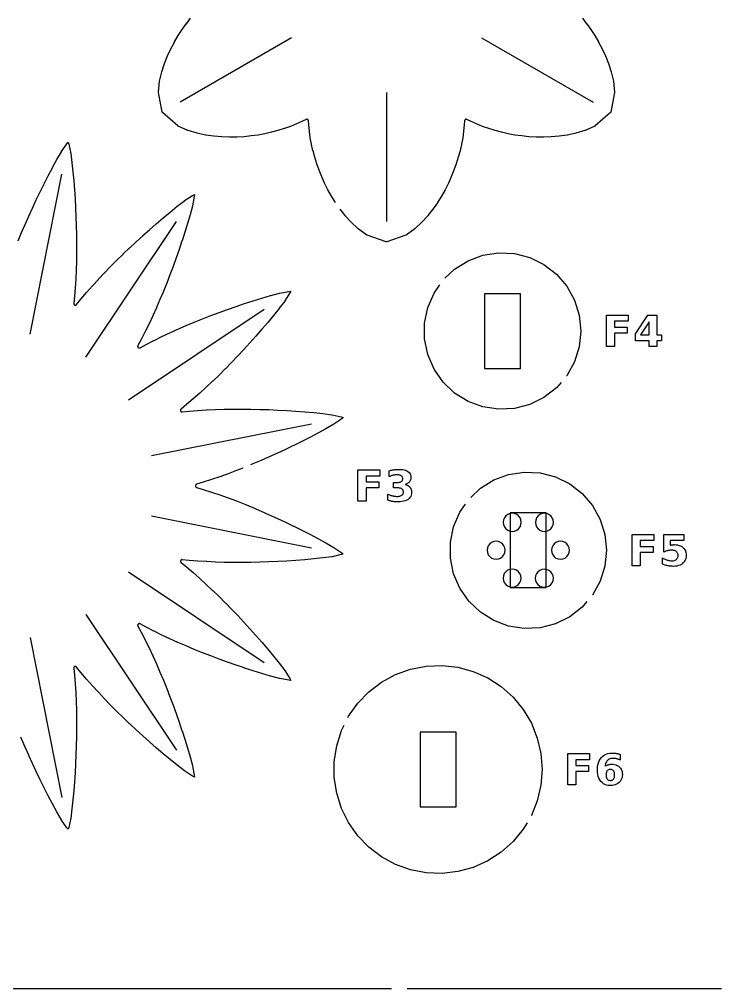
# Model space of a CAD drawing. Header units: millimetres. Extents: x 0 to 300, y 0 to 300.
# Drawn here: x 245.5 to 300, y 150 to 225.2 of the extents above; entities that cross this region are included whole.
import ezdxf

# ---------------------------------------------------------------- set-up
doc = ezdxf.new("R2010")
doc.units = ezdxf.units.MM
for name, color, linetype in [('CUT', 1, 'CONTINUOUS'), ('ENGRAVE', 5, 'CONTINUOUS'), ('SCORE', 7, 'CONTINUOUS')]:
    doc.layers.add(name, color=color, linetype=linetype)

msp = doc.modelspace()

# ---------------------------------------------------------------- linework, layer by layer
at = {"layer": 'CUT', "color": 1}
for points in [[(270.0394, 210.9775), (269.7386, 211.459), (269.7354, 211.4645), (269.4559, 211.9621), (269.453, 211.9674), (269.2016, 212.465), (269.1991, 212.4702), (268.9735, 212.9679), (268.9713, 212.9731), (268.77, 213.4707), (268.768, 213.4759), (268.59, 213.9735), (268.5882, 213.9788), (268.4325, 214.4764), (268.4309, 214.4817), (268.2969, 214.9793), (268.2956, 214.9846), (268.1828, 215.4822), (268.1817, 215.4876), (268.0898, 215.9851), (268.0889, 215.9906), (268.0177, 216.4881), (268.017, 216.4936), (267.9663, 216.9911), (267.9658, 216.9967), (267.9469, 217.3053), (267.9454, 217.3194), (267.9428, 217.3314), (267.9391, 217.3431), (267.9342, 217.3544), (267.9283, 217.3652), (267.9213, 217.3754), (267.9133, 217.3848), (267.9045, 217.3933), (267.8949, 217.401), (267.8845, 217.4077), (267.8736, 217.4133), (267.8621, 217.4178), (267.8503, 217.4212), (267.8381, 217.4234), (267.8259, 217.4243), (267.8136, 217.4241), (267.8013, 217.4227), (267.7893, 217.42), (267.7776, 217.4162), (267.7646, 217.4105), (267.488, 217.2726), (267.4829, 217.2702), (267.0267, 217.0654), (267.0216, 217.0632), (266.5551, 216.8762), (266.5499, 216.8742), (266.0731, 216.705), (266.0679, 216.7033), (265.5806, 216.5521), (265.5753, 216.5506), (265.0774, 216.4179), (265.072, 216.4166), (264.5632, 216.3027), (264.5577, 216.3016), (264.0378, 216.207), (264.0322, 216.2061), (263.5007, 216.1315), (263.495, 216.1309), (262.9513, 216.0774), (262.9455, 216.077), (262.3889, 216.0459), (262.3828, 216.0457), (261.8122, 216.039), (261.8058, 216.0391), (261.2196, 216.0594), (261.2127, 216.0598), (260.6088, 216.1114), (260.601, 216.1123), (259.9756, 216.2017), (259.9665, 216.2033), (259.3134, 216.3416), (259.3021, 216.3445), (258.6089, 216.554), (258.5932, 216.5598), (257.8251, 216.8985), (257.812, 216.9051), (257.8005, 216.9142), (256.6325, 217.9414), (256.6123, 217.9612), (256.6053, 217.9886), (256.2997, 219.5137), (256.2975, 219.5282), (256.2984, 219.5428), (256.3891, 220.3774), (256.3919, 220.3939), (256.5571, 221.099), (256.5602, 221.1102), (256.767, 221.745), (256.7701, 221.7537), (257.0055, 222.34), (257.0086, 222.3471), (257.2659, 222.896), (257.269, 222.9022), (257.5444, 223.42), (257.5475, 223.4256), (257.8387, 223.9164), (257.8419, 223.9215), (258.1471, 224.388), (258.1504, 224.3928), (258.4685, 224.837), (258.4719, 224.8415), (258.8023, 225.2646)], [(289.1977, 225.2646), (289.5281, 224.8415), (289.5315, 224.837), (289.8496, 224.3928), (289.8529, 224.388), (290.1581, 223.9215), (290.1613, 223.9164), (290.4525, 223.4256), (290.4556, 223.42), (290.731, 222.9022), (290.7341, 222.896), (290.9914, 222.3471), (290.9945, 222.34), (291.2299, 221.7537), (291.233, 221.745), (291.4398, 221.1102), (291.4429, 221.099), (291.6081, 220.3939), (291.6109, 220.3774), (291.7016, 219.5428), (291.7025, 219.5282), (291.7003, 219.5137), (291.3947, 217.9886), (291.3877, 217.9612), (291.3675, 217.9414), (290.1995, 216.9142), (290.188, 216.9051), (290.1749, 216.8985), (289.4068, 216.5598), (289.3911, 216.554), (288.6979, 216.3445), (288.6866, 216.3416), (288.0335, 216.2033), (288.0244, 216.2017), (287.399, 216.1123), (287.3912, 216.1114), (286.7873, 216.0598), (286.7804, 216.0594), (286.1942, 216.0391), (286.1878, 216.039), (285.6172, 216.0457), (285.6111, 216.0459), (285.0545, 216.077), (285.0487, 216.0774), (284.505, 216.1309), (284.4993, 216.1315), (283.9678, 216.2061), (283.9622, 216.207), (283.4423, 216.3016), (283.4368, 216.3027), (282.928, 216.4166), (282.9226, 216.4179), (282.4247, 216.5506), (282.4194, 216.5521), (281.9321, 216.7033), (281.9269, 216.705), (281.4501, 216.8742), (281.4449, 216.8762), (280.9784, 217.0632), (280.9733, 217.0654), (280.5171, 217.2702), (280.512, 217.2726), (280.2354, 217.4105), (280.2224, 217.4162), (280.2107, 217.42), (280.1987, 217.4227), (280.1864, 217.4241), (280.1741, 217.4243), (280.1619, 217.4234), (280.1497, 217.4212), (280.1379, 217.4178), (280.1264, 217.4133), (280.1155, 217.4077), (280.1051, 217.401), (280.0955, 217.3933), (280.0867, 217.3848), (280.0787, 217.3754), (280.0717, 217.3652), (280.0658, 217.3544), (280.0609, 217.3431), (280.0572, 217.3314), (280.0546, 217.3194), (280.0531, 217.3053), (280.0342, 216.9967), (280.0337, 216.9911), (279.983, 216.4936), (279.9823, 216.4881), (279.9111, 215.9906), (279.9102, 215.9851), (279.8183, 215.4876), (279.8172, 215.4822), (279.7044, 214.9846), (279.7031, 214.9793), (279.5691, 214.4817), (279.5675, 214.4764), (279.4118, 213.9788), (279.41, 213.9735), (279.232, 213.4759), (279.23, 213.4707), (279.0287, 212.9731), (279.0265, 212.9679), (278.8009, 212.4702), (278.7984, 212.465), (278.547, 211.9674), (278.5441, 211.9621), (278.2646, 211.4645), (278.2614, 211.459), (277.9507, 210.9616), (277.9468, 210.9558), (277.6002, 210.4586), (277.5955, 210.4523), (277.2054, 209.9553), (277.1995, 209.9483), (276.7531, 209.4518), (276.745, 209.4435), (276.217, 208.9479), (276.2041, 208.9372), (275.5267, 208.4414), (275.5144, 208.4333), (275.5008, 208.4279), (274.0272, 207.93), (274, 207.9225), (273.9728, 207.93), (272.4992, 208.4279), (272.4856, 208.4333), (272.4733, 208.4414), (271.7959, 208.9372), (271.783, 208.9479), (271.255, 209.4435), (271.2469, 209.4518), (270.8005, 209.9483), (270.7946, 209.9553), (270.4109, 210.4441)], [(245.4305, 208.0009), (245.6918, 208.6363), (245.6925, 208.638), (245.9628, 209.2716), (245.9635, 209.2732), (246.2423, 209.9052), (246.243, 209.9066), (246.5299, 210.5371), (246.5305, 210.5384), (246.825, 211.1674), (246.8256, 211.1687), (247.1275, 211.7963), (247.1281, 211.7975), (247.4372, 212.4236), (247.4379, 212.4249), (247.7546, 213.0495), (247.7554, 213.051), (248.0807, 213.6736), (248.0818, 213.6755), (248.4183, 214.2955), (248.42, 214.2986), (248.7742, 214.9128), (248.781, 214.9236), (249.2045, 215.5221), (249.2998, 215.644), (249.3412, 215.4949), (249.5034, 214.7799), (249.5057, 214.7673), (249.5978, 214.0644), (249.5982, 214.0608), (249.6719, 213.3592), (249.6721, 213.3571), (249.7344, 212.6573), (249.7345, 212.6556), (249.7881, 211.9575), (249.7882, 211.956), (249.8342, 211.2593), (249.8343, 211.2578), (249.8731, 210.5626), (249.8731, 210.5611), (249.9045, 209.8673), (249.9046, 209.8658), (249.9284, 209.1736), (249.9284, 209.172), (249.9442, 208.4814), (249.9442, 208.4797), (249.9515, 207.7908), (249.9515, 207.789), (249.9497, 207.102), (249.9497, 207.1), (249.9384, 206.415), (249.9383, 206.4129), (249.9168, 205.73), (249.9167, 205.7278), (249.8843, 205.047), (249.8842, 205.0447), (249.8405, 204.3663), (249.8403, 204.3638), (249.7847, 203.6878), (249.7845, 203.6853), (249.7302, 203.148), (249.7294, 203.1339), (249.73, 203.1216), (249.7318, 203.1095), (249.7347, 203.0976), (249.7389, 203.086), (249.7441, 203.0749), (249.7504, 203.0643), (249.7577, 203.0545), (249.7659, 203.0454), (249.775, 203.0371), (249.7849, 203.0298), (249.7954, 203.0235), (249.8065, 203.0182), (249.8181, 203.0141), (249.83, 203.0111), (249.8422, 203.0093), (249.8544, 203.0087), (249.8667, 203.0093), (249.8788, 203.0111), (249.8908, 203.0141), (249.9023, 203.0183), (249.9134, 203.0236), (249.9239, 203.0299), (249.9338, 203.0372), (249.9429, 203.0455), (249.9523, 203.056), (250.2938, 203.4743), (250.2954, 203.4763), (250.7341, 203.9936), (250.7357, 203.9954), (251.1846, 204.5061), (251.1861, 204.5078), (251.6446, 205.012), (251.6461, 205.0136), (252.1138, 205.5118), (252.1152, 205.5133), (252.5916, 206.0057), (252.5929, 206.0071), (253.0775, 206.4942), (253.0788, 206.4954), (253.571, 206.9774), (253.5722, 206.9786), (254.0717, 207.4558), (254.0729, 207.4568), (254.5792, 207.9295), (254.5803, 207.9305), (255.0931, 208.3989), (255.0942, 208.3999), (255.6132, 208.8642), (255.6142, 208.8651), (256.1394, 209.3252), (256.1405, 209.3262), (256.6722, 209.782), (256.6734, 209.7831), (257.2123, 210.2338), (257.214, 210.2352), (257.7622, 210.6792), (257.7649, 210.6814), (258.3272, 211.1133), (258.3376, 211.1206), (258.9579, 211.5115), (259.0926, 211.5877), (259.0738, 211.4341), (258.95, 210.7114), (258.9473, 210.699), (258.7634, 210.0143), (258.7624, 210.0109), (258.562, 209.3345), (258.5614, 209.3324), (258.3511, 208.6621), (258.3506, 208.6605), (258.133, 207.9949), (258.1325, 207.9935), (257.9084, 207.3322), (257.9079, 207.3309), (257.6776, 206.6737), (257.6771, 206.6723), (257.4406, 206.0193), (257.4401, 206.0179), (257.1972, 205.3693), (257.1966, 205.3678), (256.9469, 204.7237), (256.9463, 204.7221), (256.6894, 204.0829), (256.6887, 204.0812), (256.4242, 203.4472), (256.4234, 203.4454), (256.1508, 202.8168), (256.1499, 202.8149), (255.8686, 202.1922), (255.8677, 202.1902), (255.5773, 201.5737), (255.5763, 201.5716), (255.2763, 200.9615), (255.2752, 200.9593), (254.9652, 200.3561), (254.964, 200.3538), (254.7082, 199.8782), (254.7021, 199.8655), (254.6979, 199.8539), (254.6949, 199.842), (254.6931, 199.8299), (254.6925, 199.8176), (254.6931, 199.8053), (254.6949, 199.7932), (254.6978, 199.7813), (254.702, 199.7697), (254.7072, 199.7586), (254.7135, 199.748), (254.7208, 199.7382), (254.7291, 199.7291), (254.7382, 199.7208), (254.748, 199.7135), (254.7586, 199.7072), (254.7697, 199.702), (254.7813, 199.6978), (254.7932, 199.6949), (254.8053, 199.6931), (254.8176, 199.6925), (254.8299, 199.6931), (254.842, 199.6949), (254.8539, 199.6979), (254.8655, 199.7021), (254.8782, 199.7082), (255.3538, 199.964), (255.3561, 199.9652), (255.9593, 200.2752), (255.9615, 200.2763), (256.5716, 200.5763), (256.5737, 200.5773), (257.1902, 200.8677), (257.1922, 200.8686), (257.8149, 201.1499), (257.8168, 201.1508), (258.4454, 201.4234), (258.4472, 201.4242), (259.0812, 201.6887), (259.0829, 201.6894), (259.7221, 201.9463), (259.7237, 201.9469), (260.3678, 202.1966), (260.3693, 202.1972), (261.0179, 202.4401), (261.0193, 202.4406), (261.6723, 202.6771), (261.6737, 202.6776), (262.3309, 202.9079), (262.3322, 202.9084), (262.9935, 203.1325), (262.9949, 203.133), (263.6605, 203.3506), (263.6621, 203.3511), (264.3324, 203.5614), (264.3345, 203.562), (265.0109, 203.7624), (265.0143, 203.7634), (265.699, 203.9473), (265.7114, 203.95), (266.4341, 204.0738), (266.5877, 204.0926), (266.5115, 203.9579), (266.1206, 203.3376), (266.1133, 203.3272), (265.6814, 202.7649), (265.6792, 202.7622), (265.2352, 202.214), (265.2338, 202.2123), (264.7831, 201.6734), (264.782, 201.6722), (264.3262, 201.1405), (264.3252, 201.1394), (263.8651, 200.6142), (263.8642, 200.6132), (263.3999, 200.0942), (263.3989, 200.0931), (262.9305, 199.5803), (262.9295, 199.5792), (262.4568, 199.0729), (262.4558, 199.0717), (261.9786, 198.5722), (261.9774, 198.571), (261.4954, 198.0788), (261.4942, 198.0775), (261.0071, 197.5929), (261.0057, 197.5916), (260.5133, 197.1152), (260.5118, 197.1138), (260.0136, 196.6461), (260.012, 196.6446), (259.5078, 196.1861), (259.5061, 196.1846), (258.9954, 195.7357), (258.9936, 195.7341), (258.4763, 195.2954), (258.4743, 195.2938), (258.056, 194.9523), (258.0455, 194.9429), (258.0372, 194.9338), (258.0299, 194.9239), (258.0236, 194.9134), (258.0183, 194.9023), (258.0141, 194.8908), (258.0111, 194.8788), (258.0093, 194.8667), (258.0087, 194.8544), (258.0093, 194.8422), (258.0111, 194.83), (258.0141, 194.8181), (258.0182, 194.8065), (258.0235, 194.7954), (258.0298, 194.7849), (258.0371, 194.775), (258.0454, 194.7659), (258.0545, 194.7577), (258.0643, 194.7504), (258.0749, 194.7441), (258.086, 194.7389), (258.0976, 194.7347), (258.1095, 194.7318), (258.1216, 194.73), (258.1339, 194.7294), (258.148, 194.7302), (258.6853, 194.7845), (258.6878, 194.7847), (259.3638, 194.8403), (259.3663, 194.8405), (260.0447, 194.8842), (260.047, 194.8843), (260.7278, 194.9167), (260.73, 194.9168), (261.4129, 194.9383), (261.415, 194.9384), (262.1, 194.9497), (262.102, 194.9497), (262.789, 194.9515), (262.7908, 194.9515), (263.4797, 194.9442), (263.4814, 194.9442), (264.172, 194.9284), (264.1736, 194.9284), (264.8658, 194.9046), (264.8673, 194.9045), (265.5611, 194.8731), (265.5626, 194.8731), (266.2578, 194.8343), (266.2593, 194.8342), (266.956, 194.7882), (266.9575, 194.7881), (267.6556, 194.7345), (267.6573, 194.7344), (268.3571, 194.6721), (268.3592, 194.6719), (269.0608, 194.5982), (269.0644, 194.5978), (269.7673, 194.5057), (269.7799, 194.5034), (270.4949, 194.3412), (270.644, 194.2998), (270.5221, 194.2045), (269.9236, 193.781), (269.9128, 193.7742), (269.2986, 193.42), (269.2955, 193.4183), (268.6755, 193.0818), (268.6736, 193.0807), (268.051, 192.7554), (268.0495, 192.7546), (267.4249, 192.4379), (267.4236, 192.4372), (266.7975, 192.1281), (266.7963, 192.1275), (266.1687, 191.8256), (266.1674, 191.825), (265.5384, 191.5305), (265.5371, 191.5299), (264.9066, 191.243), (264.9052, 191.2423), (264.2732, 190.9635), (264.2716, 190.9628), (263.638, 190.6925), (263.6363, 190.6918), (263.4447, 190.613)], [(278.5338, 205.0938), (279.2812, 205.8043), (280.3244, 206.4545), (281.4772, 206.8814), (282.6923, 207.0676), (283.92, 207.0053), (285.11, 206.6972), (286.2137, 206.1558), (287.1857, 205.4034), (287.9865, 204.4707), (288.583, 203.3959), (288.951, 202.223), (289.0754, 201), (288.951, 199.777), (288.583, 198.6041), (287.9865, 197.5293), (287.9757, 197.5168)], [(287.5523, 197.0236), (287.1857, 196.5966), (286.2137, 195.8442), (285.11, 195.3028), (283.92, 194.9947), (282.6923, 194.9324), (281.4772, 195.1186), (280.3244, 195.5455), (279.2812, 196.1957), (278.3903, 197.0427), (277.688, 198.0516), (277.2032, 199.1813), (276.9558, 200.3854), (276.9558, 201.6146), (277.2032, 202.8187), (277.688, 203.9484), (278.1321, 204.5864)], [(262.8426, 190.368), (262.3619, 190.1781), (262.3599, 190.1774), (261.7207, 189.9359), (261.7187, 189.9352), (261.0773, 189.7045), (261.0752, 189.7037), (260.4316, 189.4845), (260.4293, 189.4837), (259.7835, 189.2764), (259.781, 189.2757), (259.2639, 189.1202), (259.2506, 189.1155), (259.2395, 189.1103), (259.2289, 189.104), (259.219, 189.0967), (259.2099, 189.0885), (259.2017, 189.0794), (259.1943, 189.0695), (259.188, 189.059), (259.1828, 189.0479), (259.1786, 189.0363), (259.1756, 189.0244), (259.1738, 189.0123), (259.1732, 189), (259.1738, 188.9877), (259.1756, 188.9756), (259.1786, 188.9637), (259.1828, 188.9521), (259.188, 188.941), (259.1943, 188.9305), (259.2017, 188.9206), (259.2099, 188.9115), (259.219, 188.9033), (259.2289, 188.896), (259.2395, 188.8897), (259.2506, 188.8845), (259.2639, 188.8798), (259.781, 188.7243), (259.7835, 188.7236), (260.4293, 188.5163), (260.4316, 188.5155), (261.0752, 188.2963), (261.0773, 188.2955), (261.7187, 188.0648), (261.7207, 188.0641), (262.3599, 187.8226), (262.3619, 187.8219), (262.9991, 187.5702), (263.0009, 187.5695), (263.6363, 187.3082), (263.638, 187.3075), (264.2716, 187.0372), (264.2732, 187.0365), (264.9052, 186.7577), (264.9066, 186.757), (265.5371, 186.4701), (265.5384, 186.4695), (266.1674, 186.175), (266.1687, 186.1744), (266.7963, 185.8725), (266.7975, 185.8719), (267.4236, 185.5628), (267.4249, 185.5621), (268.0495, 185.2454), (268.051, 185.2446), (268.6736, 184.9193), (268.6755, 184.9182), (269.2955, 184.5817), (269.2986, 184.58), (269.9128, 184.2258), (269.9236, 184.219), (270.5221, 183.7955), (270.644, 183.7002), (270.4949, 183.6588), (269.7799, 183.4966), (269.7673, 183.4943), (269.0644, 183.4022), (269.0608, 183.4018), (268.3592, 183.3281), (268.3571, 183.3279), (267.6573, 183.2656), (267.6556, 183.2655), (266.9575, 183.2119), (266.956, 183.2118), (266.2593, 183.1658), (266.2578, 183.1657), (265.5626, 183.1269), (265.5611, 183.1269), (264.8673, 183.0955), (264.8658, 183.0954), (264.1736, 183.0716), (264.172, 183.0716), (263.4814, 183.0558), (263.4797, 183.0558), (262.7908, 183.0485), (262.789, 183.0485), (262.102, 183.0503), (262.1, 183.0503), (261.415, 183.0616), (261.4129, 183.0617), (260.73, 183.0832), (260.7278, 183.0833), (260.047, 183.1157), (260.0447, 183.1158), (259.3663, 183.1595), (259.3638, 183.1597), (258.6878, 183.2153), (258.6853, 183.2155), (258.148, 183.2698), (258.1339, 183.2706), (258.1216, 183.27), (258.1095, 183.2682), (258.0976, 183.2653), (258.086, 183.2611), (258.0749, 183.2559), (258.0643, 183.2496), (258.0545, 183.2423), (258.0454, 183.2341), (258.0371, 183.225), (258.0298, 183.2151), (258.0235, 183.2046), (258.0182, 183.1935), (258.0141, 183.1819), (258.0111, 183.17), (258.0093, 183.1578), (258.0087, 183.1456), (258.0093, 183.1333), (258.0111, 183.1212), (258.0141, 183.1092), (258.0183, 183.0977), (258.0236, 183.0866), (258.0299, 183.0761), (258.0372, 183.0662), (258.0455, 183.0571), (258.056, 183.0477), (258.4743, 182.7062), (258.4763, 182.7046), (258.9936, 182.2659), (258.9954, 182.2643), (259.5061, 181.8154), (259.5078, 181.8139), (260.012, 181.3554), (260.0136, 181.3539), (260.5118, 180.8862), (260.5133, 180.8848), (261.0057, 180.4084), (261.0071, 180.4071), (261.4942, 179.9225), (261.4954, 179.9212), (261.9774, 179.429), (261.9786, 179.4278), (262.4558, 178.9283), (262.4568, 178.9271), (262.9295, 178.4208), (262.9305, 178.4197), (263.3989, 177.9069), (263.3999, 177.9058), (263.8642, 177.3868), (263.8651, 177.3858), (264.3252, 176.8606), (264.3262, 176.8595), (264.782, 176.3278), (264.7831, 176.3266), (265.2338, 175.7877), (265.2352, 175.786), (265.6792, 175.2378), (265.6814, 175.2351), (266.1133, 174.6728), (266.1206, 174.6624), (266.5115, 174.0421), (266.5877, 173.9074), (266.4341, 173.9262), (265.7114, 174.05), (265.699, 174.0527), (265.0143, 174.2366), (265.0109, 174.2376), (264.3345, 174.438), (264.3324, 174.4386), (263.6621, 174.6489), (263.6605, 174.6494), (262.9949, 174.867), (262.9935, 174.8675), (262.3322, 175.0916), (262.3309, 175.0921), (261.6737, 175.3224), (261.6723, 175.3229), (261.0193, 175.5594), (261.0179, 175.5599), (260.3693, 175.8028), (260.3678, 175.8034), (259.7237, 176.0531), (259.7221, 176.0537), (259.0829, 176.3106), (259.0812, 176.3113), (258.4472, 176.5758), (258.4454, 176.5766), (257.8168, 176.8492), (257.8149, 176.8501), (257.1922, 177.1314), (257.1902, 177.1323), (256.5737, 177.4227), (256.5716, 177.4237), (255.9615, 177.7237), (255.9593, 177.7248), (255.3561, 178.0348), (255.3538, 178.036), (254.8782, 178.2918), (254.8655, 178.2979), (254.8539, 178.3021), (254.842, 178.3051), (254.8299, 178.3069), (254.8176, 178.3075), (254.8053, 178.3069), (254.7932, 178.3051), (254.7813, 178.3022), (254.7697, 178.298), (254.7586, 178.2928), (254.748, 178.2865), (254.7382, 178.2792), (254.7291, 178.2709), (254.7208, 178.2618), (254.7135, 178.252), (254.7072, 178.2414), (254.702, 178.2303), (254.6978, 178.2187), (254.6949, 178.2068), (254.6931, 178.1947), (254.6925, 178.1824), (254.6931, 178.1701), (254.6949, 178.158), (254.6979, 178.1461), (254.7021, 178.1345), (254.7082, 178.1218), (254.964, 177.6462), (254.9652, 177.6439), (255.2752, 177.0407), (255.2763, 177.0385), (255.5763, 176.4284), (255.5773, 176.4263), (255.8677, 175.8098), (255.8686, 175.8078), (256.1499, 175.1851), (256.1508, 175.1832), (256.4234, 174.5546), (256.4242, 174.5528), (256.6887, 173.9188), (256.6894, 173.9171), (256.9463, 173.2779), (256.9469, 173.2763), (257.1966, 172.6322), (257.1972, 172.6307), (257.4401, 171.9821), (257.4406, 171.9807), (257.6771, 171.3277), (257.6776, 171.3263), (257.9079, 170.6691), (257.9084, 170.6678), (258.1325, 170.0065), (258.133, 170.0051), (258.3506, 169.3395), (258.3511, 169.3379), (258.5614, 168.6676), (258.562, 168.6655), (258.7624, 167.9891), (258.7634, 167.9857), (258.9473, 167.301), (258.95, 167.2886), (259.0738, 166.5659), (259.0926, 166.4123), (258.9579, 166.4885), (258.3376, 166.8794), (258.3272, 166.8867), (257.7649, 167.3186), (257.7622, 167.3208), (257.214, 167.7648), (257.2123, 167.7662), (256.6734, 168.2169), (256.6722, 168.218), (256.1405, 168.6738), (256.1394, 168.6748), (255.6142, 169.1349), (255.6132, 169.1358), (255.0942, 169.6001), (255.0931, 169.6011), (254.5803, 170.0695), (254.5792, 170.0705), (254.0729, 170.5432), (254.0717, 170.5442), (253.5722, 171.0214), (253.571, 171.0226), (253.0788, 171.5046), (253.0775, 171.5058), (252.5929, 171.9929), (252.5916, 171.9943), (252.1152, 172.4867), (252.1138, 172.4882), (251.6461, 172.9864), (251.6446, 172.988), (251.1861, 173.4922), (251.1846, 173.4939), (250.7357, 174.0046), (250.7341, 174.0064), (250.2954, 174.5237), (250.2938, 174.5257), (249.9523, 174.944), (249.9429, 174.9545), (249.9338, 174.9628), (249.9239, 174.9701), (249.9134, 174.9764), (249.9023, 174.9817), (249.8908, 174.9859), (249.8788, 174.9889), (249.8667, 174.9907), (249.8544, 174.9913), (249.8422, 174.9907), (249.83, 174.9889), (249.8181, 174.9859), (249.8065, 174.9818), (249.7954, 174.9765), (249.7849, 174.9702), (249.775, 174.9629), (249.7659, 174.9546), (249.7577, 174.9455), (249.7504, 174.9357), (249.7441, 174.9251), (249.7389, 174.914), (249.7347, 174.9024), (249.7318, 174.8905), (249.73, 174.8784), (249.7294, 174.8661), (249.7302, 174.852), (249.7845, 174.3147), (249.7847, 174.3122), (249.8403, 173.6362), (249.8405, 173.6337), (249.8842, 172.9553), (249.8843, 172.953), (249.9167, 172.2722), (249.9168, 172.27), (249.9383, 171.5871), (249.9384, 171.585), (249.9497, 170.9), (249.9497, 170.898), (249.9515, 170.211), (249.9515, 170.2092), (249.9442, 169.5203), (249.9442, 169.5186), (249.9284, 168.828), (249.9284, 168.8264), (249.9046, 168.1342), (249.9045, 168.1327), (249.8731, 167.4389), (249.8731, 167.4374), (249.8343, 166.7422), (249.8342, 166.7407), (249.7882, 166.044), (249.7881, 166.0425), (249.7345, 165.3444), (249.7344, 165.3427), (249.6721, 164.6429), (249.6719, 164.6408), (249.5982, 163.9392), (249.5978, 163.9356), (249.5057, 163.2327), (249.5034, 163.2201), (249.3412, 162.5051), (249.2998, 162.356), (249.2045, 162.4779), (248.781, 163.0764), (248.7742, 163.0872), (248.42, 163.7014), (248.4183, 163.7045), (248.0818, 164.3245), (248.0807, 164.3264), (247.7554, 164.949), (247.7546, 164.9505), (247.4379, 165.5751), (247.4372, 165.5764), (247.1281, 166.2025), (247.1275, 166.2037), (246.8256, 166.8313), (246.825, 166.8326), (246.5305, 167.4616), (246.5299, 167.4629), (246.243, 168.0934), (246.2423, 168.0948), (245.9635, 168.7268), (245.9628, 168.7284), (245.6925, 169.362), (245.6918, 169.3637), (245.6367, 169.4976)], [(280.5338, 188.0938), (281.2812, 188.8043), (282.3244, 189.4545), (283.4772, 189.8814), (284.6923, 190.0676), (285.92, 190.0053), (287.11, 189.6972), (288.2137, 189.1558), (289.1857, 188.4034), (289.9865, 187.4707), (290.583, 186.3959), (290.951, 185.223), (291.0754, 184), (290.951, 182.777), (290.583, 181.6041), (289.9865, 180.5293), (289.9757, 180.5168)], [(289.5523, 180.0236), (289.1857, 179.5966), (288.2137, 178.8442), (287.11, 178.3028), (285.92, 177.9947), (284.6923, 177.9324), (283.4772, 178.1186), (282.3244, 178.5455), (281.2812, 179.1957), (280.3903, 180.0427), (279.688, 181.0516), (279.2032, 182.1813), (278.9558, 183.3854), (278.9558, 184.6146), (279.2032, 185.8187), (279.688, 186.9484), (280.1321, 187.5864)], [(271.01, 171.028), (271.0588, 171.1266), (271.7701, 172.1378), (272.6273, 173.0286), (273.6106, 173.7781), (274.6967, 174.3687), (275.8602, 174.7866), (277.0739, 175.0219), (278.3093, 175.0693), (279.5375, 174.9275), (280.7296, 174.5999), (281.8577, 174.0942), (282.8954, 173.4222), (283.8184, 172.5996), (284.605, 171.6458), (285.2367, 170.5831), (285.6989, 169.4365), (285.9806, 168.2327), (286.0752, 167), (285.9806, 165.7673), (285.6989, 164.5635), (285.2367, 163.4169), (285.2355, 163.4148)], [(284.9034, 162.8561), (284.605, 162.3542), (283.8184, 161.4004), (282.8954, 160.5778), (281.8577, 159.9058), (280.7296, 159.4001), (279.5375, 159.0725), (278.3093, 158.9307), (277.0739, 158.9781), (275.8602, 159.2134), (274.6967, 159.6313), (273.6106, 160.2219), (272.6273, 160.9714), (271.7701, 161.8622), (271.0588, 162.8734), (270.5102, 163.9813), (270.1372, 165.16), (269.9485, 166.3818), (269.9485, 167.6182), (270.1372, 168.84), (270.5102, 170.0187), (270.7216, 170.4455)], [(225.6, 150), (274.4, 150)], [(275.6, 150), (300, 150)]]:
    msp.add_lwpolyline(points, dxfattribs=at)
for points in [[(284.395, 198.105), (284.395, 203.895), (281.605, 203.895), (281.605, 198.105), (284.395, 198.105)], [(286.395, 181.105), (286.395, 186.895), (283.605, 186.895), (283.605, 181.105), (286.395, 181.105)], [(279.395, 164.105), (279.395, 169.895), (276.605, 169.895), (276.605, 164.105), (279.395, 164.105)]]:
    msp.add_lwpolyline(points, close=True, dxfattribs=at)
at = {"layer": 'ENGRAVE', "color": 5}
for points in [[(292.7471, 202.23), (292.7471, 201.7564), (291.6826, 201.7564), (291.6826, 201.3039), (292.6836, 201.3039), (292.6836, 200.8303), (291.6826, 200.8303), (291.6826, 199.8), (291.056, 199.8), (291.056, 202.23), (292.7471, 202.23)], [(294.98, 200.6968), (295.3267, 200.6968), (295.3267, 200.2427), (294.98, 200.2427), (294.98, 199.8), (294.3876, 199.8), (294.3876, 200.2427), (293.3101, 200.2427), (293.3101, 200.7798), (294.2834, 202.23), (294.98, 202.23), (294.98, 200.6968)], [(294.3876, 200.6968), (294.3876, 201.7141), (293.7007, 200.6968), (294.3876, 200.6968)], [(273.4778, 190.23), (273.4778, 189.7564), (272.4133, 189.7564), (272.4133, 189.3039), (273.4143, 189.3039), (273.4143, 188.8303), (272.4133, 188.8303), (272.4133, 187.8), (271.7867, 187.8), (271.7867, 190.23), (273.4778, 190.23)], [(275.5224, 189.0865), (275.5945, 189.0575), (275.6601, 189.0233), (275.719, 188.984), (275.7715, 188.9394), (275.8173, 188.8897), (275.8564, 188.835), (275.8883, 188.7755), (275.9131, 188.7113), (275.9309, 188.6423), (275.9415, 188.5686), (275.9451, 188.4901), (275.9374, 188.3745), (275.9143, 188.2685), (275.8759, 188.1721), (275.8221, 188.0854), (275.7529, 188.0083), (275.6684, 187.9408), (275.5691, 187.8833), (275.4557, 187.8363), (275.3282, 187.7998), (275.1866, 187.7737), (275.0309, 187.758), (274.8611, 187.7528), (274.7987, 187.7536), (274.7362, 187.7561), (274.6737, 187.7603), (274.6112, 187.7662), (274.5486, 187.7737), (274.4859, 187.7829), (274.4234, 187.7938), (274.3611, 187.8063), (274.299, 187.8205), (274.2371, 187.8364), (274.1755, 187.854), (274.114, 187.8732), (274.114, 188.3566), (274.1726, 188.3285), (274.231, 188.3028), (274.2892, 188.2795), (274.3473, 188.2586), (274.4053, 188.2401), (274.4632, 188.224), (274.5208, 188.2103), (274.5781, 188.1991), (274.6351, 188.1904), (274.6917, 188.1842), (274.7481, 188.1805), (274.8041, 188.1792), (274.8839, 188.1816), (274.9572, 188.1888), (275.0241, 188.2008), (275.0844, 188.2176), (275.1384, 188.2391), (275.1858, 188.2655), (275.2263, 188.2963), (275.2595, 188.3313), (275.2853, 188.3705), (275.3037, 188.4138), (275.3148, 188.4613), (275.3185, 188.5129), (275.3147, 188.566), (275.3034, 188.6146), (275.2845, 188.6588), (275.2581, 188.6984), (275.2241, 188.7336), (275.1826, 188.7644), (275.1337, 188.7905), (275.0776, 188.8118), (275.0143, 188.8284), (274.9438, 188.8403), (274.8662, 188.8474), (274.7814, 188.8498), (274.5307, 188.8498), (274.5307, 189.2535), (274.7944, 189.2535), (274.8697, 189.2555), (274.9383, 189.2617), (275.0003, 189.272), (275.0555, 189.2864), (275.1041, 189.3049), (275.1459, 189.3275), (275.1812, 189.3543), (275.2101, 189.3855), (275.2326, 189.4209), (275.2487, 189.4606), (275.2583, 189.5046), (275.2615, 189.5529), (275.2584, 189.5978), (275.249, 189.6392), (275.2334, 189.677), (275.2116, 189.7113), (275.1835, 189.7421), (275.1492, 189.7694), (275.1092, 189.7928), (275.064, 189.8119), (275.0137, 189.8268), (274.9582, 189.8374), (274.8976, 189.8438), (274.8318, 189.8459), (274.7813, 189.8449), (274.7305, 189.8421), (274.6796, 189.8374), (274.6285, 189.8307), (274.5773, 189.8222), (274.5258, 189.8117), (274.4743, 189.7994), (274.4229, 189.7853), (274.3716, 189.7694), (274.3204, 189.7517), (274.2692, 189.7321), (274.2182, 189.7108), (274.2182, 190.1698), (274.28, 190.1864), (274.3415, 190.2016), (274.4029, 190.2154), (274.4642, 190.2277), (274.5252, 190.2385), (274.586, 190.2479), (274.6466, 190.2559), (274.7068, 190.2624), (274.7667, 190.2674), (274.8262, 190.2711), (274.8853, 190.2732), (274.9441, 190.274), (275.0954, 190.2696), (275.2334, 190.2567), (275.3581, 190.2351), (275.4696, 190.2049), (275.5679, 190.166), (275.6529, 190.1185), (275.7248, 190.0623), (275.7836, 189.9974), (275.8293, 189.9238), (275.862, 189.8415), (275.8816, 189.7504), (275.8881, 189.6506), (275.885, 189.5817), (275.8756, 189.517), (275.86, 189.4567), (275.8382, 189.4007), (275.8101, 189.3489), (275.7758, 189.3015), (275.7354, 189.2584), (275.689, 189.2198), (275.6367, 189.1857), (275.5783, 189.1561), (275.514, 189.1309), (275.4438, 189.1102), (275.5224, 189.0865)], [(284.4523, 186.1664), (284.4284, 186.3476), (284.3585, 186.5164), (284.2473, 186.6614), (284.1023, 186.7726), (283.9335, 186.8425), (283.7523, 186.8664), (283.5711, 186.8425), (283.4023, 186.7726), (283.2573, 186.6614), (283.1461, 186.5164), (283.0762, 186.3476), (283.0523, 186.1664), (283.0762, 185.9852), (283.1461, 185.8164), (283.2573, 185.6714), (283.4023, 185.5602), (283.5711, 185.4902), (283.7523, 185.4664), (283.9335, 185.4902), (284.1023, 185.5602), (284.2473, 185.6714), (284.3585, 185.8164), (284.4284, 185.9852), (284.4523, 186.1664)], [(286.9511, 186.1644), (286.9273, 186.3456), (286.8574, 186.5144), (286.7461, 186.6594), (286.6011, 186.7706), (286.4323, 186.8405), (286.2511, 186.8644), (286.07, 186.8405), (285.9011, 186.7706), (285.7562, 186.6594), (285.6449, 186.5144), (285.575, 186.3456), (285.5511, 186.1644), (285.575, 185.9832), (285.6449, 185.8144), (285.7562, 185.6694), (285.9011, 185.5582), (286.07, 185.4883), (286.2511, 185.4644), (286.4323, 185.4883), (286.6011, 185.5582), (286.7461, 185.6694), (286.8574, 185.8144), (286.9273, 185.9832), (286.9511, 186.1644)], [(294.7471, 185.23), (294.7471, 184.7564), (293.6826, 184.7564), (293.6826, 184.3039), (294.6836, 184.3039), (294.6836, 183.8303), (293.6826, 183.8303), (293.6826, 182.8), (293.056, 182.8), (293.056, 185.23), (294.7471, 185.23)], [(297.0712, 185.23), (297.0712, 184.7694), (296.0132, 184.7694), (296.0132, 184.3934), (296.0371, 184.3997), (296.061, 184.4055), (296.085, 184.4107), (296.1091, 184.4155), (296.1331, 184.4198), (296.1573, 184.4235), (296.1816, 184.4268), (296.2062, 184.4294), (296.2311, 184.4315), (296.2564, 184.4329), (296.2819, 184.4338), (296.3078, 184.4341), (296.4505, 184.4279), (296.5822, 184.4094), (296.7029, 184.3786), (296.8127, 184.3354), (296.9116, 184.2798), (296.9995, 184.2119), (297.0751, 184.133), (297.137, 184.0444), (297.1851, 183.946), (297.2195, 183.838), (297.2401, 183.7202), (297.2469, 183.5926), (297.2395, 183.4661), (297.217, 183.349), (297.1796, 183.2415), (297.1272, 183.1434), (297.0599, 183.0549), (296.9776, 182.9758), (296.882, 182.9076), (296.7748, 182.8519), (296.6559, 182.8085), (296.5255, 182.7776), (296.3834, 182.759), (296.2297, 182.7528), (296.1609, 182.7539), (296.0923, 182.7572), (296.024, 182.7628), (295.9559, 182.7705), (295.888, 182.7805), (295.8203, 182.7927), (295.7529, 182.8071), (295.6855, 182.8239), (295.6183, 182.8429), (295.5512, 182.8643), (295.4843, 182.888), (295.4175, 182.9139), (295.4175, 183.4071), (295.4831, 183.3707), (295.5476, 183.3375), (295.611, 183.3074), (295.6732, 183.2805), (295.7343, 183.2568), (295.7943, 183.2362), (295.8531, 183.2188), (295.9109, 183.2046), (295.9674, 183.1935), (296.0229, 183.1856), (296.0772, 183.1808), (296.1304, 183.1792), (296.2037, 183.1823), (296.2716, 183.1916), (296.3341, 183.2071), (296.3912, 183.2288), (296.4429, 183.2567), (296.4893, 183.2907), (296.5293, 183.3301), (296.5621, 183.3738), (296.5876, 183.4219), (296.6058, 183.4745), (296.6167, 183.5314), (296.6203, 183.5926), (296.6167, 183.6544), (296.6058, 183.7116), (296.5876, 183.7644), (296.5621, 183.8126), (296.5293, 183.8562), (296.4893, 183.8954), (296.4429, 183.9292), (296.3912, 183.9569), (296.3341, 183.9784), (296.2716, 183.9938), (296.2037, 184.003), (296.1304, 184.0061), (296.0849, 184.0051), (296.0384, 184.0022), (295.9908, 183.9973), (295.9423, 183.9905), (295.8928, 183.9818), (295.8423, 183.9711), (295.7907, 183.9583), (295.7378, 183.9435), (295.6836, 183.9265), (295.6282, 183.9074), (295.5715, 183.8862), (295.5135, 183.8628), (295.5135, 185.23), (297.0712, 185.23)], [(283.2, 184.004), (283.1762, 184.1852), (283.1062, 184.354), (282.995, 184.499), (282.85, 184.6102), (282.6812, 184.6801), (282.5, 184.704), (282.3188, 184.6801), (282.15, 184.6102), (282.005, 184.499), (281.8938, 184.354), (281.8239, 184.1852), (281.8, 184.004), (281.8239, 183.8228), (281.8938, 183.654), (282.005, 183.509), (282.15, 183.3978), (282.3188, 183.3278), (282.5, 183.304), (282.6812, 183.3278), (282.85, 183.3978), (282.995, 183.509), (283.1062, 183.654), (283.1762, 183.8228), (283.2, 184.004)], [(288.2, 184), (288.1761, 184.1812), (288.1062, 184.35), (287.995, 184.495), (287.85, 184.6062), (287.6812, 184.6761), (287.5, 184.7), (287.3188, 184.6761), (287.15, 184.6062), (287.005, 184.495), (286.8938, 184.35), (286.8239, 184.1812), (286.8, 184), (286.8239, 183.8188), (286.8938, 183.65), (287.005, 183.505), (287.15, 183.3938), (287.3188, 183.3239), (287.5, 183.3), (287.6812, 183.3239), (287.85, 183.3938), (287.995, 183.505), (288.1062, 183.65), (288.1761, 183.8188), (288.2, 184)], [(284.4454, 181.8376), (284.4216, 182.0188), (284.3516, 182.1876), (284.2404, 182.3326), (284.0954, 182.4438), (283.9266, 182.5137), (283.7454, 182.5376), (283.5642, 182.5137), (283.3954, 182.4438), (283.2504, 182.3326), (283.1392, 182.1876), (283.0693, 182.0188), (283.0454, 181.8376), (283.0693, 181.6564), (283.1392, 181.4876), (283.2504, 181.3426), (283.3954, 181.2314), (283.5642, 181.1614), (283.7454, 181.1376), (283.9266, 181.1614), (284.0954, 181.2314), (284.2404, 181.3426), (284.3516, 181.4876), (284.4216, 181.6564), (284.4454, 181.8376)], [(286.9442, 181.8316), (286.9204, 182.0128), (286.8505, 182.1816), (286.7392, 182.3266), (286.5942, 182.4378), (286.4254, 182.5078), (286.2442, 182.5316), (286.0631, 182.5078), (285.8942, 182.4378), (285.7493, 182.3266), (285.638, 182.1816), (285.5681, 182.0128), (285.5442, 181.8316), (285.5681, 181.6505), (285.638, 181.4816), (285.7493, 181.3367), (285.8942, 181.2254), (286.0631, 181.1555), (286.2442, 181.1316), (286.4254, 181.1555), (286.5942, 181.2254), (286.7392, 181.3367), (286.8505, 181.4816), (286.9204, 181.6505), (286.9442, 181.8316)], [(289.7471, 168.23), (289.7471, 167.7564), (288.6826, 167.7564), (288.6826, 167.3039), (289.6836, 167.3039), (289.6836, 166.8303), (288.6826, 166.8303), (288.6826, 165.8), (288.056, 165.8), (288.056, 168.23), (289.7471, 168.23)], [(292.0901, 167.7407), (292.0401, 167.7619), (291.991, 167.781), (291.9429, 167.798), (291.8959, 167.8128), (291.8498, 167.8256), (291.8044, 167.8362), (291.7594, 167.845), (291.7147, 167.8518), (291.6704, 167.8567), (291.6265, 167.8596), (291.5829, 167.8605), (291.493, 167.8562), (291.41, 167.8433), (291.3339, 167.8217), (291.2646, 167.7915), (291.2022, 167.7526), (291.1467, 167.7051), (291.0982, 167.6491), (291.057, 167.5848), (291.023, 167.512), (290.9962, 167.4309), (290.9767, 167.3415), (290.9644, 167.2437), (291.0007, 167.2692), (291.038, 167.2924), (291.0763, 167.3135), (291.1156, 167.3323), (291.1559, 167.3489), (291.1971, 167.3633), (291.2395, 167.3755), (291.2832, 167.3855), (291.3282, 167.3932), (291.3744, 167.3988), (291.4218, 167.4021), (291.4706, 167.4032), (291.5908, 167.3971), (291.703, 167.379), (291.8073, 167.3487), (291.9035, 167.3063), (291.9917, 167.2517), (292.072, 167.1851), (292.1418, 167.1086), (292.199, 167.0247), (292.2435, 166.9332), (292.2752, 166.8343), (292.2943, 166.7278), (292.3007, 166.6138), (292.2936, 166.4879), (292.2723, 166.3707), (292.2368, 166.262), (292.1871, 166.1621), (292.1232, 166.0707), (292.0451, 165.988), (291.9551, 165.9161), (291.8554, 165.8573), (291.746, 165.8116), (291.627, 165.7789), (291.4983, 165.7593), (291.3599, 165.7528), (291.208, 165.7617), (291.0679, 165.7883), (290.9398, 165.8328), (290.8235, 165.8949), (290.7191, 165.9749), (290.6267, 166.0726), (290.5473, 166.1867), (290.4824, 166.3156), (290.432, 166.4594), (290.3959, 166.6181), (290.3743, 166.7916), (290.3671, 166.98), (290.3755, 167.1736), (290.4008, 167.3528), (290.4429, 167.5177), (290.502, 167.6683), (290.5779, 167.8046), (290.6706, 167.9265), (290.778, 168.0316), (290.898, 168.1177), (291.0305, 168.1846), (291.1755, 168.2325), (291.3331, 168.2611), (291.5031, 168.2707), (291.5587, 168.27), (291.6138, 168.2678), (291.6683, 168.2642), (291.7223, 168.2591), (291.7757, 168.2526), (291.8286, 168.2447), (291.8812, 168.2353), (291.9335, 168.2244), (291.9857, 168.2121), (292.0377, 168.1984), (292.0895, 168.1832), (292.1411, 168.1665), (292.1411, 167.7173), (292.0901, 167.7407)], [(291.2659, 166.9877), (291.2226, 166.9729), (291.1838, 166.9522), (291.1495, 166.9255), (291.1198, 166.8929), (291.0947, 166.8544), (291.0742, 166.81), (291.0582, 166.7597), (291.0468, 166.7034), (291.0399, 166.6412), (291.0376, 166.5731), (291.0399, 166.505), (291.0468, 166.4428), (291.0582, 166.3865), (291.0742, 166.3362), (291.0947, 166.2918), (291.1198, 166.2533), (291.1495, 166.2207), (291.1838, 166.1941), (291.2226, 166.1733), (291.2659, 166.1585), (291.3139, 166.1496), (291.3664, 166.1467), (291.4194, 166.1496), (291.4678, 166.1585), (291.5115, 166.1733), (291.5505, 166.1941), (291.5849, 166.2207), (291.6146, 166.2533), (291.6397, 166.2918), (291.6603, 166.3362), (291.6763, 166.3865), (291.6877, 166.4428), (291.6945, 166.505), (291.6968, 166.5731), (291.6945, 166.6412), (291.6877, 166.7034), (291.6763, 166.7597), (291.6603, 166.81), (291.6397, 166.8544), (291.6146, 166.8929), (291.5849, 166.9255), (291.5505, 166.9522), (291.5115, 166.9729), (291.4678, 166.9877), (291.4194, 166.9966), (291.3664, 166.9995), (291.3139, 166.9966), (291.2659, 166.9877)]]:
    msp.add_lwpolyline(points, close=True, dxfattribs=at)
at = {"layer": 'SCORE', "color": 7}
for points in [[(266.6388, 223.75), (257.9785, 218.75)], [(281.3612, 223.75), (290.0215, 218.75)], [(274, 219.5), (274, 209.5)], [(246.3411, 200.7694), (248.8095, 213.1788)], [(250.6668, 198.9776), (257.6962, 209.4978)], [(253.9776, 195.6668), (264.4978, 202.6962)], [(255.7694, 191.3411), (268.1788, 193.8095)], [(255.7694, 186.6589), (268.1788, 184.1905)], [(253.9776, 182.3332), (264.4978, 175.3038)], [(250.6668, 179.0224), (257.6962, 168.5022)], [(246.3411, 177.2306), (248.8095, 164.8212)]]:
    msp.add_lwpolyline(points, dxfattribs=at)

doc.saveas('drawing.dxf')
